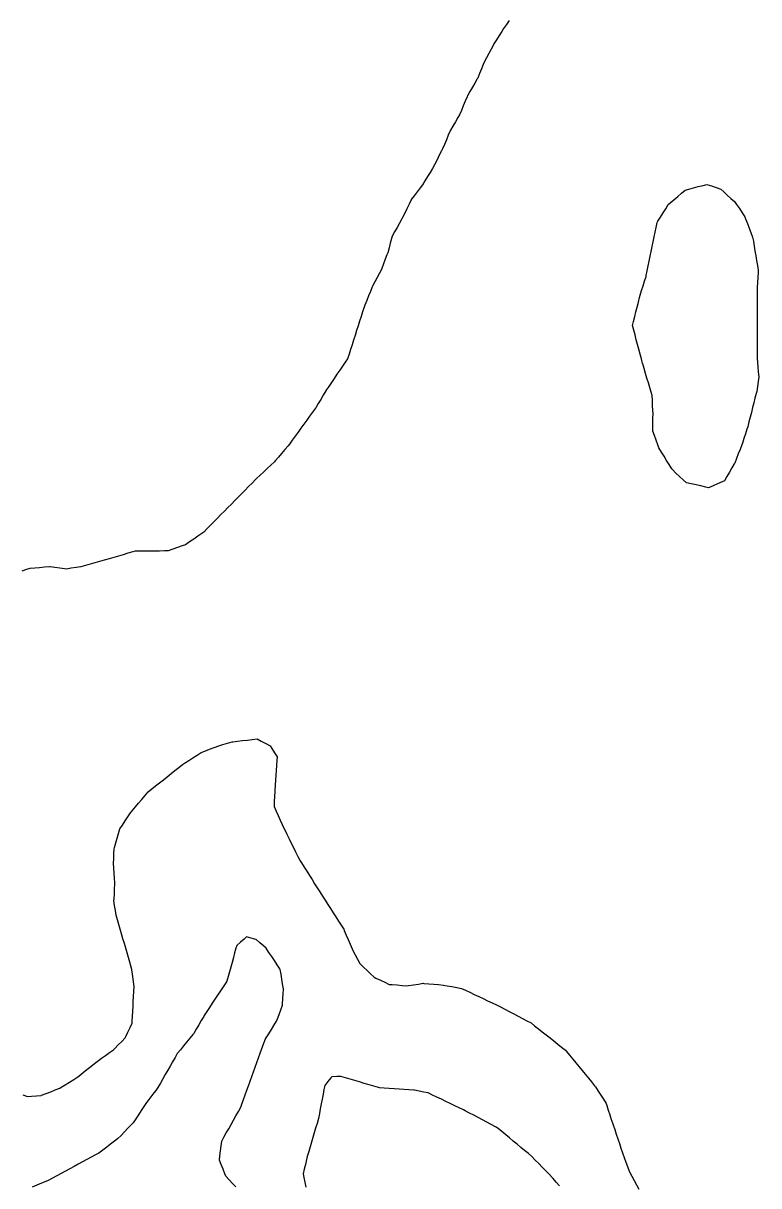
# Model space of a CAD drawing. Header units: millimetres. Extents: x 0 to 2762, y 6 to 2482.
# Drawn here: x 1011.3 to 1160.8, y 876.2 to 1112.4 of the extents above; entities that cross this region are included whole.
import ezdxf

# ---------------------------------------------------------------- set-up
doc = ezdxf.new("R2010")
doc.units = ezdxf.units.MM
for name, color, linetype in [('ALL_HOLES', 1, 'Continuous'), ('OUTLINE_ISLAND_01_HOLE_116', 1, 'Continuous'), ('OUTLINE_ISLAND_01_HOLE_45', 1, 'Continuous'), ('OUTLINE_ISLAND_01_HOLE_53', 1, 'Continuous')]:
    doc.layers.add(name, color=color, linetype=linetype)

msp = doc.modelspace()

# ---------------------------------------------------------------- linework, layer by layer
at = {"layer": 'ALL_HOLES'}
for points in [[(1110.1006, 1112.9966), (1109.521, 1112.1817), (1108.9414, 1111.3668), (1108.5775, 1110.7849), (1108.0474, 1109.937), (1107.5172, 1109.0891), (1106.987, 1108.2412), (1106.8804, 1108.0436), (1106.4054, 1107.1636), (1105.9304, 1106.2836), (1105.4554, 1105.4036), (1104.9805, 1104.5236), (1104.8064, 1104.0879), (1104.4354, 1103.1593), (1104.0644, 1102.2307), (1103.6934, 1101.302), (1103.6093, 1101.157), (1103.1078, 1100.2918), (1102.6064, 1099.4266), (1102.1049, 1098.5614), (1101.6034, 1097.6963), (1101.528, 1097.5139), (1101.1458, 1096.5898), (1100.7636, 1095.6658), (1100.3814, 1094.7417), (1099.9992, 1093.8176), (1099.6754, 1093.2788), (1099.1604, 1092.4216), (1098.6454, 1091.5644), (1098.1304, 1090.7072), (1098.0866, 1090.6029), (1097.6994, 1089.6809), (1097.3122, 1088.7589), (1096.925, 1087.8369), (1096.5378, 1086.9149), (1096.3271, 1086.5026), (1095.8721, 1085.6121), (1095.417, 1084.7217), (1094.962, 1083.8312), (1094.507, 1082.9407), (1094.01, 1082.1361), (1093.4846, 1081.2853), (1092.9591, 1080.4344), (1092.4336, 1079.5836), (1091.9864, 1078.9901), (1091.3847, 1078.1915), (1090.7829, 1077.3928), (1090.1811, 1076.5941), (1090.158, 1076.5466), (1089.7209, 1075.6472), (1089.2838, 1074.7477), (1088.8468, 1073.8483), (1088.4097, 1072.9489), (1088.2683, 1072.6955), (1087.7808, 1071.8224), (1087.2933, 1070.9493), (1086.8058, 1070.0762), (1086.3183, 1069.203), (1086.182, 1068.7023), (1085.9194, 1067.7374), (1085.6568, 1066.7724), (1085.3942, 1065.8075), (1085.2469, 1065.4055), (1084.903, 1064.4665), (1084.5591, 1063.5275), (1084.2152, 1062.5885), (1084.1759, 1062.5144), (1083.7067, 1061.6312), (1083.2376, 1060.7481), (1082.7685, 1059.865), (1082.2994, 1058.9818), (1082.2556, 1058.8745), (1081.8777, 1057.9487), (1081.4997, 1057.0229), (1081.1218, 1056.097), (1080.7439, 1055.1712), (1080.6023, 1054.7307), (1080.2962, 1053.7787), (1079.9901, 1052.8267), (1079.684, 1051.8747), (1079.3779, 1050.9227), (1079.0718, 1049.9707), (1078.7657, 1049.0187), (1078.4596, 1048.0667), (1078.1535, 1047.1147), (1077.8474, 1046.1627), (1077.5413, 1045.2107), (1077.2352, 1044.2587), (1076.7706, 1043.5775), (1076.2072, 1042.7513), (1075.6438, 1041.9251), (1075.0804, 1041.099), (1074.517, 1040.2728), (1073.9536, 1039.4466), (1073.3902, 1038.6204), (1072.8268, 1037.7942), (1072.7843, 1037.7223), (1072.2755, 1036.8614), (1071.7668, 1036.0005), (1071.258, 1035.1396), (1070.7493, 1034.2787), (1070.6867, 1034.1922), (1070.1004, 1033.3821), (1069.5142, 1032.572), (1068.928, 1031.7618), (1068.3417, 1030.9517), (1067.7555, 1030.1416), (1067.1692, 1029.3314), (1066.583, 1028.5213), (1065.9967, 1027.7112), (1065.4105, 1026.901), (1065.121, 1026.5573), (1064.4768, 1025.7924), (1063.8327, 1025.0275), (1063.1885, 1024.2626), (1062.5444, 1023.4977), (1062.359, 1023.3228), (1061.6316, 1022.6366), (1060.9042, 1021.9504), (1060.1768, 1021.2642), (1059.4494, 1020.578), (1058.722, 1019.8918), (1058.5225, 1019.6898), (1057.8198, 1018.9783), (1057.1171, 1018.2668), (1056.4144, 1017.5554), (1055.7117, 1016.8439), (1055.0089, 1016.1324), (1054.3062, 1015.421), (1053.6035, 1014.7095), (1052.9008, 1013.998), (1052.1981, 1013.2865), (1051.4954, 1012.5751), (1050.7927, 1011.8636), (1050.09, 1011.1521), (1049.3872, 1010.4406), (1048.6845, 1009.7292), (1047.9818, 1009.0177), (1047.5853, 1008.7406), (1046.7657, 1008.1677), (1045.9461, 1007.5949), (1045.1264, 1007.022), (1044.3068, 1006.4491), (1043.6115, 1006.2028), (1042.6689, 1005.8688), (1041.7263, 1005.5348), (1040.7837, 1005.2008), (1040.0165, 1005.1926), (1039.0166, 1005.1819), (1038.0166, 1005.1712), (1037.0167, 1005.1605), (1036.0167, 1005.1499), (1035.0168, 1005.1392), (1034.0169, 1005.1285), (1033.5434, 1004.992), (1032.5825, 1004.715), (1031.6216, 1004.438), (1030.6608, 1004.161), (1029.6999, 1003.884), (1028.739, 1003.6069), (1027.7782, 1003.3299), (1026.8173, 1003.0529), (1025.8564, 1002.7759), (1024.8955, 1002.4989), (1023.9347, 1002.2219), (1022.9738, 1001.9449), (1022.0316, 1001.8086), (1021.0419, 1001.6653), (1020.0522, 1001.5221), (1019.7141, 1001.5688), (1018.7236, 1001.7057), (1017.733, 1001.8426), (1016.7424, 1001.9795), (1016.6205, 1001.9688), (1015.6242, 1001.8819), (1014.628, 1001.7949), (1013.6318, 1001.708), (1012.6356, 1001.621), (1011.9617, 1001.4008), (1011.0112, 1001.0902)], [(1011.207, 894.6342), (1012.158, 894.3249), (1012.9584, 894.3842), (1013.9557, 894.458), (1014.953, 894.5318), (1015.025, 894.5601), (1015.9557, 894.9258), (1016.8864, 895.2916), (1017.8171, 895.6574), (1018.7479, 896.0231), (1019.0015, 896.1814), (1019.8499, 896.7107), (1020.6983, 897.2401), (1021.5467, 897.7694), (1022.3951, 898.2988), (1022.6856, 898.5316), (1023.4658, 899.157), (1024.2461, 899.7825), (1025.0264, 900.4079), (1025.8066, 901.0334), (1026.5869, 901.6588), (1027.1901, 902.0846), (1028.0071, 902.6613), (1028.8241, 903.238), (1029.6411, 903.8146), (1029.9066, 904.0818), (1030.6115, 904.7912), (1031.3164, 905.5005), (1032.0212, 906.2099), (1032.1571, 906.4975), (1032.5841, 907.4017), (1033.0112, 908.3059), (1033.4383, 909.2101), (1033.4609, 909.649), (1033.5124, 910.6477), (1033.564, 911.6463), (1033.6155, 912.645), (1033.667, 913.6437), (1033.7185, 914.6424), (1033.77, 915.641), (1033.8215, 916.6397), (1033.7582, 917.1674), (1033.6389, 918.1602), (1033.5197, 919.1531), (1033.4005, 920.146), (1033.2575, 920.6329), (1032.9758, 921.5925), (1032.6941, 922.552), (1032.4124, 923.5115), (1032.1308, 924.471), (1031.8491, 925.4305), (1031.5674, 926.39), (1031.2857, 927.3495), (1031.004, 928.309), (1030.7223, 929.2685), (1030.4406, 930.228), (1030.1589, 931.1875), (1030.0207, 932.1469), (1029.8781, 933.1367), (1029.7355, 934.1265), (1029.7578, 934.5016), (1029.8173, 935.4999), (1029.8767, 936.4981), (1029.9362, 937.4963), (1029.9212, 937.7191), (1029.854, 938.7169), (1029.7868, 939.7146), (1029.7196, 940.7124), (1029.6524, 941.7101), (1029.6932, 942.6201), (1029.7379, 943.6191), (1029.7827, 944.6181), (1029.8625, 944.8981), (1030.1366, 945.8598), (1030.4108, 946.8215), (1030.685, 947.7831), (1030.9591, 948.7448), (1031.4452, 949.4866), (1031.9933, 950.3231), (1032.5414, 951.1595), (1033.0894, 951.9959), (1033.439, 952.4071), (1034.0867, 953.1689), (1034.7344, 953.9308), (1035.3821, 954.6927), (1036.0298, 955.4546), (1036.6775, 956.2165), (1037.4312, 956.8169), (1038.2133, 957.44), (1038.9955, 958.0631), (1039.7776, 958.6862), (1040.5598, 959.3093), (1041.3419, 959.9324), (1042.124, 960.5555), (1042.9062, 961.1786), (1043.6883, 961.8017), (1044.0967, 962.062), (1044.94, 962.5994), (1045.7833, 963.1368), (1046.6266, 963.6742), (1047.4699, 964.2117), (1048.2364, 964.5117), (1049.1677, 964.8761), (1050.0989, 965.2405), (1051.0301, 965.605), (1051.8708, 965.848), (1052.8315, 966.1257), (1053.7922, 966.4034), (1053.874, 966.4129), (1054.8673, 966.5284), (1055.8606, 966.6439), (1056.8539, 966.7594), (1057.8472, 966.8749), (1058.8405, 966.9904), (1059.6981, 966.5426), (1060.5845, 966.0798), (1061.4709, 965.6169), (1061.8552, 965.0203), (1062.3967, 964.1796), (1062.9382, 963.3389), (1062.8838, 962.5883), (1062.8116, 961.5909), (1062.7394, 960.5935), (1062.6672, 959.5961), (1062.595, 958.5987), (1062.5228, 957.6013), (1062.4506, 956.6039), (1062.435, 956.3018), (1062.3834, 955.3032), (1062.3317, 954.3045), (1062.2801, 953.3058), (1062.31, 953.2382), (1062.7142, 952.3236), (1063.1185, 951.409), (1063.5227, 950.4943), (1063.927, 949.5797), (1064.0184, 949.3948), (1064.4617, 948.4985), (1064.9051, 947.6021), (1065.3484, 946.7058), (1065.7917, 945.8094), (1066.2351, 944.913), (1066.6784, 944.0167), (1067.1217, 943.1203), (1067.5651, 942.224), (1067.848, 941.7808), (1068.3862, 940.9379), (1068.9244, 940.0951), (1069.4625, 939.2523), (1070.0007, 938.4094), (1070.5389, 937.5666), (1071.077, 936.7238), (1071.6152, 935.8809), (1072.1534, 935.0381), (1072.6916, 934.1952), (1073.2297, 933.3524), (1073.7679, 932.5096), (1074.3061, 931.6667), (1074.8442, 930.8239), (1075.3824, 929.9811), (1075.9206, 929.1382), (1076.4587, 928.2954), (1076.5687, 928.0365), (1076.9597, 927.1161), (1077.3507, 926.1957), (1077.7417, 925.2753), (1078.1327, 924.355), (1078.3328, 923.9794), (1078.8032, 923.0969), (1079.2735, 922.2144), (1079.7439, 921.3319), (1079.7581, 921.3181), (1080.476, 920.6219), (1081.1938, 919.9257), (1081.9116, 919.2295), (1082.6295, 918.5333), (1082.9925, 918.3658), (1083.9005, 917.9469), (1084.8085, 917.528), (1085.7165, 917.1091), (1086.3101, 917.0617), (1087.307, 916.9822), (1088.3038, 916.9027), (1089.3006, 916.8232), (1089.6484, 916.8749), (1090.6375, 917.0219), (1091.6266, 917.1689), (1092.6158, 917.3159), (1092.7472, 917.3046), (1093.7435, 917.2192), (1094.7399, 917.1337), (1095.7362, 917.0482), (1096.7326, 916.9627), (1097.4504, 916.8313), (1098.4341, 916.6513), (1099.4177, 916.4712), (1100.4014, 916.2912), (1101.1886, 915.9204), (1102.0933, 915.4943), (1102.998, 915.0682), (1103.9027, 914.6421), (1104.8073, 914.216), (1105.712, 913.79), (1106.6167, 913.3639), (1107.5214, 912.9378), (1108.3463, 912.5061), (1109.2323, 912.0424), (1110.1183, 911.5787), (1111.0043, 911.115), (1111.8903, 910.6513), (1112.7763, 910.1877), (1113.6623, 909.724), (1114.5483, 909.2603), (1115.2524, 908.7025), (1116.0362, 908.0816), (1116.8201, 907.4606), (1117.6039, 906.8397), (1118.3878, 906.2187), (1119.1716, 905.5978), (1119.9555, 904.9768), (1120.7393, 904.3559), (1121.5232, 903.7349), (1121.748, 903.4606), (1122.3818, 902.6871), (1123.0157, 901.9136), (1123.6495, 901.1402), (1124.2833, 900.3667), (1124.9171, 899.5932), (1125.551, 898.8198), (1126.1848, 898.0463), (1126.8186, 897.2728), (1127.4525, 896.4993), (1127.6052, 896.263), (1128.148, 895.4232), (1128.6909, 894.5833), (1129.2337, 893.7435), (1129.7765, 892.9036), (1129.9078, 892.5051), (1130.2208, 891.5553), (1130.5337, 890.6055), (1130.8466, 889.6557), (1130.9075, 889.473), (1131.2234, 888.5243), (1131.5393, 887.5755), (1131.8552, 886.6267), (1132.1711, 885.6779), (1132.487, 884.7291), (1132.8029, 883.7803), (1133.1189, 882.8315), (1133.4348, 881.8827), (1133.772, 880.9959), (1134.1275, 880.0612), (1134.483, 879.1265), (1134.5411, 879.018), (1135.0131, 878.1364), (1135.4851, 877.2548), (1135.9571, 876.3732), (1136.4291, 875.4916)], [(1054.521, 875.9211), (1053.8413, 876.6545), (1053.1615, 877.388), (1052.4818, 878.1214), (1052.2913, 878.6031), (1051.9235, 879.5331), (1051.5558, 880.463), (1051.188, 881.3929), (1051.2906, 882.2737), (1051.4063, 883.267), (1051.522, 884.2603), (1051.6377, 885.2536), (1052.0759, 886.0297), (1052.5675, 886.9005), (1053.0592, 887.7713), (1053.5508, 888.6421), (1054.0424, 889.5129), (1054.534, 890.3837), (1055.0257, 891.2545), (1055.5173, 892.1253), (1055.7436, 892.7516), (1056.0834, 893.6921), (1056.4233, 894.6326), (1056.7631, 895.5731), (1057.1029, 896.5136), (1057.4428, 897.4541), (1057.7826, 898.3946), (1058.1224, 899.3351), (1058.4622, 900.2755), (1058.8021, 901.216), (1059.1419, 902.1565), (1059.4817, 903.097), (1059.8216, 904.0375), (1060.1614, 904.978), (1060.5012, 905.9185), (1060.6884, 906.2195), (1061.2165, 907.0687), (1061.7445, 907.9179), (1062.2726, 908.7671), (1062.8006, 909.6163), (1062.9672, 910.0727), (1063.3102, 911.012), (1063.6532, 911.9514), (1063.9961, 912.8907), (1064.012, 913.1562), (1064.0716, 914.1545), (1064.1312, 915.1527), (1064.1908, 916.1509), (1064.1841, 916.1919), (1064.0238, 917.179), (1063.8635, 918.1661), (1063.7032, 919.1531), (1063.5429, 920.1402), (1063.4556, 920.2724), (1062.9043, 921.1068), (1062.3531, 921.9411), (1061.8018, 922.7754), (1061.2505, 923.6098), (1060.6993, 924.4441), (1060.1398, 924.919), (1059.3774, 925.5662), (1058.615, 926.2133), (1058.5992, 926.2177), (1057.6366, 926.4886), (1056.6739, 926.7595), (1056.1772, 926.3144), (1055.4325, 925.6471), (1054.6877, 924.9797), (1054.5452, 924.4691), (1054.2763, 923.506), (1054.0074, 922.5428), (1053.7386, 921.5796), (1053.4697, 920.6164), (1053.2008, 919.6533), (1052.9319, 918.6901), (1052.663, 917.7269), (1052.4669, 917.4286), (1051.9177, 916.5929), (1051.3684, 915.7573), (1050.8192, 914.9216), (1050.2699, 914.086), (1049.7206, 913.2503), (1049.1714, 912.4147), (1048.6221, 911.579), (1048.0728, 910.7434), (1047.985, 910.5934), (1047.4798, 909.7305), (1046.9745, 908.8675), (1046.4693, 908.0045), (1045.964, 907.1415), (1045.783, 906.9198), (1045.1504, 906.1453), (1044.5178, 905.3708), (1043.8853, 904.5963), (1043.2527, 903.8218), (1042.6201, 903.0473), (1042.1544, 902.2347), (1041.6572, 901.3671), (1041.1599, 900.4995), (1040.6627, 899.6319), (1040.1654, 898.7643), (1039.6682, 897.8967), (1039.1709, 897.0291), (1038.6737, 896.1615), (1038.224, 895.5627), (1037.6236, 894.7631), (1037.0231, 893.9634), (1036.4226, 893.1638), (1036.3865, 893.1096), (1035.8309, 892.2782), (1035.2753, 891.4467), (1034.7197, 890.6152), (1034.1642, 889.7838), (1033.6086, 888.9523), (1033.2485, 888.5777), (1032.5554, 887.8567), (1031.8624, 887.1358), (1031.1694, 886.4149), (1030.4764, 885.694), (1029.8591, 885.2305), (1029.0595, 884.6299), (1028.2599, 884.0294), (1027.4603, 883.4289), (1026.6606, 882.8284), (1026.008, 882.4736), (1025.1295, 881.9959), (1024.2509, 881.5183), (1023.3724, 881.0406), (1022.4939, 880.5629), (1021.6153, 880.0853), (1020.7368, 879.6076), (1019.8582, 879.1299), (1018.9797, 878.6522), (1018.1012, 878.1746), (1017.2226, 877.6969), (1016.3441, 877.2192), (1015.9146, 877.0441), (1014.9887, 876.6664), (1014.0627, 876.2888), (1013.1368, 875.9111)], [(1120.2858, 876.132), (1119.6516, 876.9052), (1119.0174, 877.6783), (1118.8869, 877.8122), (1118.1888, 878.5282), (1117.4908, 879.2443), (1116.7927, 879.9604), (1116.0947, 880.6764), (1115.3966, 881.3925), (1114.6986, 882.1085), (1113.9971, 882.6942), (1113.2295, 883.3351), (1112.4619, 883.9761), (1111.6942, 884.617), (1110.9266, 885.2579), (1110.159, 885.8988), (1109.3914, 886.5397), (1108.6238, 887.1806), (1107.8562, 887.8216), (1107.2875, 888.126), (1106.4059, 888.598), (1105.5243, 889.07), (1104.6427, 889.542), (1103.7611, 890.014), (1102.8795, 890.486), (1101.9979, 890.958), (1101.1163, 891.43), (1100.8153, 891.5747), (1099.914, 892.008), (1099.0127, 892.4413), (1098.1115, 892.8745), (1097.2102, 893.3078), (1096.3089, 893.7411), (1095.4077, 894.1743), (1094.5064, 894.6076), (1093.6051, 895.0408), (1092.7669, 895.2092), (1091.7865, 895.4061), (1090.8061, 895.6031), (1090.6825, 895.611), (1089.6845, 895.6751), (1088.6866, 895.7392), (1087.6887, 895.8034), (1086.6907, 895.8675), (1085.6928, 895.9316), (1084.6948, 895.9957), (1083.6969, 896.0598), (1083.5112, 896.1154), (1082.5532, 896.4022), (1081.5952, 896.6891), (1080.6372, 896.9759), (1079.6792, 897.2627), (1078.7213, 897.5495), (1077.7633, 897.8363), (1076.8053, 898.1231), (1075.8473, 898.4099), (1075.0334, 898.373), (1074.0344, 898.3276), (1073.854, 898.1096), (1073.2164, 897.3392), (1072.5788, 896.5688), (1072.4231, 895.7408), (1072.2383, 894.758), (1072.0535, 893.7752), (1071.8687, 892.7925), (1071.6839, 891.8097), (1071.4991, 890.8269), (1071.3143, 889.8441), (1071.3064, 889.8173), (1071.0234, 888.8582), (1070.7404, 887.8991), (1070.4574, 886.9399), (1070.1744, 885.9808), (1069.8915, 885.0217), (1069.6085, 884.0626), (1069.3255, 883.1034), (1069.0425, 882.1443), (1068.8829, 881.4867), (1068.6471, 880.5149), (1068.4112, 879.5431), (1068.1754, 878.5714), (1068.3212, 877.8583), (1068.5217, 876.8786), (1068.7221, 875.8989)]]:
    msp.add_lwpolyline(points, dxfattribs=at)
msp.add_lwpolyline([(1150.2477, 1079.701), (1151.1964, 1079.3848), (1152.1451, 1079.0686), (1153.0938, 1078.7524), (1153.6964, 1078.2066), (1154.4376, 1077.5353), (1155.1788, 1076.8641), (1155.92, 1076.1928), (1156.3232, 1075.5947), (1156.882, 1074.7654), (1157.4409, 1073.9362), (1157.9998, 1073.1069), (1158.1587, 1072.6917), (1158.516, 1071.7577), (1158.8733, 1070.8238), (1159.2306, 1069.8898), (1159.5879, 1068.9558), (1159.7259, 1068.1525), (1159.8953, 1067.167), (1160.0646, 1066.1814), (1160.234, 1065.1959), (1160.4033, 1064.2103), (1160.5727, 1063.2247), (1160.742, 1062.2392), (1160.7125, 1061.7584), (1160.6511, 1060.7603), (1160.5898, 1059.7622), (1160.5284, 1058.7641), (1160.5274, 1058.3281), (1160.5251, 1057.3281), (1160.5227, 1056.3281), (1160.5203, 1055.3281), (1160.518, 1054.3281), (1160.5156, 1053.3281), (1160.5133, 1052.3281), (1160.5109, 1051.3281), (1160.5086, 1050.3281), (1160.5062, 1049.3281), (1160.5038, 1048.3281), (1160.5015, 1047.3282), (1160.4991, 1046.3282), (1160.4968, 1045.3282), (1160.4944, 1044.3282), (1160.5622, 1043.5676), (1160.6509, 1042.5716), (1160.7397, 1041.5755), (1160.8284, 1040.5795), (1160.6901, 1039.6044), (1160.5496, 1038.6143), (1160.4092, 1037.6242), (1160.3095, 1037.2297), (1160.0645, 1036.2601), (1159.8195, 1035.2906), (1159.5745, 1034.3211), (1159.3296, 1033.3515), (1159.0846, 1032.382), (1158.8396, 1031.4125), (1158.5946, 1030.443), (1158.4328, 1029.9436), (1158.1246, 1028.9923), (1157.8163, 1028.041), (1157.508, 1027.0897), (1157.3871, 1026.7796), (1157.0237, 1025.8479), (1156.6604, 1024.9163), (1156.297, 1023.9846), (1155.9336, 1023.053), (1155.8609, 1022.9283), (1155.3571, 1022.0645), (1154.8532, 1021.2007), (1154.3494, 1020.3369), (1153.8455, 1019.4731), (1153.3634, 1019.2608), (1152.4482, 1018.8578), (1151.533, 1018.4547), (1150.6179, 1018.0517), (1150.0364, 1018.1805), (1149.0601, 1018.3969), (1148.0838, 1018.6133), (1147.1075, 1018.8297), (1146.1312, 1019.0461), (1145.4618, 1019.6703), (1144.7304, 1020.3523), (1143.9991, 1021.0343), (1143.2677, 1021.7163), (1143.1578, 1021.8941), (1142.6319, 1022.7446), (1142.1059, 1023.5952), (1141.58, 1024.4457), (1141.0541, 1025.2962), (1140.5282, 1026.1468), (1140.3142, 1026.7474), (1139.9786, 1027.6894), (1139.6431, 1028.6315), (1139.3075, 1029.5735), (1139.3107, 1030.1394), (1139.3164, 1031.1394), (1139.3221, 1032.1393), (1139.3277, 1033.1393), (1139.301, 1033.7684), (1139.2584, 1034.7675), (1139.2159, 1035.7666), (1139.1734, 1036.7657), (1138.9643, 1037.4634), (1138.6773, 1038.4214), (1138.3903, 1039.3793), (1138.1032, 1040.3372), (1137.8162, 1041.2951), (1137.5292, 1042.2531), (1137.2421, 1043.211), (1137.2214, 1043.2888), (1136.9643, 1044.2552), (1136.7071, 1045.2216), (1136.45, 1046.1879), (1136.1929, 1047.1543), (1135.9357, 1048.1207), (1135.6786, 1049.0871), (1135.4214, 1050.0534), (1135.1643, 1051.0198), (1135.3771, 1051.8624), (1135.622, 1052.8319), (1135.8669, 1053.8015), (1136.1118, 1054.771), (1136.3567, 1055.7406), (1136.6016, 1056.7101), (1136.8465, 1057.6797), (1136.9886, 1058.1195), (1137.2959, 1059.0711), (1137.6032, 1060.0227), (1137.9105, 1060.9744), (1137.9528, 1061.1777), (1138.1564, 1062.1567), (1138.3599, 1063.1358), (1138.5635, 1064.1148), (1138.7671, 1065.0939), (1138.9707, 1066.0729), (1139.1743, 1067.052), (1139.3779, 1068.031), (1139.5815, 1069.0101), (1139.7851, 1069.9892), (1139.9886, 1070.9682), (1140.1922, 1071.9473), (1140.3421, 1072.1909), (1140.8661, 1073.0426), (1141.3901, 1073.8943), (1141.9142, 1074.746), (1142.4382, 1075.5977), (1142.8336, 1075.9368), (1143.5928, 1076.5877), (1144.352, 1077.2386), (1145.1111, 1077.8895), (1145.8703, 1078.5404), (1146.6099, 1078.7365), (1147.5765, 1078.9928), (1148.5431, 1079.2491), (1149.5097, 1079.5053)], close=True, dxfattribs=at)
at = {"layer": 'OUTLINE_ISLAND_01_HOLE_116'}
msp.add_lwpolyline([(1110.1006, 1112.9966), (1109.521, 1112.1817), (1108.9414, 1111.3668), (1108.5775, 1110.7849), (1108.0474, 1109.937), (1107.5172, 1109.0891), (1106.987, 1108.2412), (1106.8804, 1108.0436), (1106.4054, 1107.1636), (1105.9304, 1106.2836), (1105.4554, 1105.4036), (1104.9805, 1104.5236), (1104.8064, 1104.0879), (1104.4354, 1103.1593), (1104.0644, 1102.2307), (1103.6934, 1101.302), (1103.6093, 1101.157), (1103.1078, 1100.2918), (1102.6064, 1099.4266), (1102.1049, 1098.5614), (1101.6034, 1097.6963), (1101.528, 1097.5139), (1101.1458, 1096.5898), (1100.7636, 1095.6658), (1100.3814, 1094.7417), (1099.9992, 1093.8176), (1099.6754, 1093.2788), (1099.1604, 1092.4216), (1098.6454, 1091.5644), (1098.1304, 1090.7072), (1098.0866, 1090.6029), (1097.6994, 1089.6809), (1097.3122, 1088.7589), (1096.925, 1087.8369), (1096.5378, 1086.9149), (1096.3271, 1086.5026), (1095.8721, 1085.6121), (1095.417, 1084.7217), (1094.962, 1083.8312), (1094.507, 1082.9407), (1094.01, 1082.1361), (1093.4846, 1081.2853), (1092.9591, 1080.4344), (1092.4336, 1079.5836), (1091.9864, 1078.9901), (1091.3847, 1078.1915), (1090.7829, 1077.3928), (1090.1811, 1076.5941), (1090.158, 1076.5466), (1089.7209, 1075.6472), (1089.2838, 1074.7477), (1088.8468, 1073.8483), (1088.4097, 1072.9489), (1088.2683, 1072.6955), (1087.7808, 1071.8224), (1087.2933, 1070.9493), (1086.8058, 1070.0762), (1086.3183, 1069.203), (1086.182, 1068.7023), (1085.9194, 1067.7374), (1085.6568, 1066.7724), (1085.3942, 1065.8075), (1085.2469, 1065.4055), (1084.903, 1064.4665), (1084.5591, 1063.5275), (1084.2152, 1062.5885), (1084.1759, 1062.5144), (1083.7067, 1061.6312), (1083.2376, 1060.7481), (1082.7685, 1059.865), (1082.2994, 1058.9818), (1082.2556, 1058.8745), (1081.8777, 1057.9487), (1081.4997, 1057.0229), (1081.1218, 1056.097), (1080.7439, 1055.1712), (1080.6023, 1054.7307), (1080.2962, 1053.7787), (1079.9901, 1052.8267), (1079.684, 1051.8747), (1079.3779, 1050.9227), (1079.0718, 1049.9707), (1078.7657, 1049.0187), (1078.4596, 1048.0667), (1078.1535, 1047.1147), (1077.8474, 1046.1627), (1077.5413, 1045.2107), (1077.2352, 1044.2587), (1076.7706, 1043.5775), (1076.2072, 1042.7513), (1075.6438, 1041.9251), (1075.0804, 1041.099), (1074.517, 1040.2728), (1073.9536, 1039.4466), (1073.3902, 1038.6204), (1072.8268, 1037.7942), (1072.7843, 1037.7223), (1072.2755, 1036.8614), (1071.7668, 1036.0005), (1071.258, 1035.1396), (1070.7493, 1034.2787), (1070.6867, 1034.1922), (1070.1004, 1033.3821), (1069.5142, 1032.572), (1068.928, 1031.7618), (1068.3417, 1030.9517), (1067.7555, 1030.1416), (1067.1692, 1029.3314), (1066.583, 1028.5213), (1065.9967, 1027.7112), (1065.4105, 1026.901), (1065.121, 1026.5573), (1064.4768, 1025.7924), (1063.8327, 1025.0275), (1063.1885, 1024.2626), (1062.5444, 1023.4977), (1062.359, 1023.3228), (1061.6316, 1022.6366), (1060.9042, 1021.9504), (1060.1768, 1021.2642), (1059.4494, 1020.578), (1058.722, 1019.8918), (1058.5225, 1019.6898), (1057.8198, 1018.9783), (1057.1171, 1018.2668), (1056.4144, 1017.5554), (1055.7117, 1016.8439), (1055.0089, 1016.1324), (1054.3062, 1015.421), (1053.6035, 1014.7095), (1052.9008, 1013.998), (1052.1981, 1013.2865), (1051.4954, 1012.5751), (1050.7927, 1011.8636), (1050.09, 1011.1521), (1049.3872, 1010.4406), (1048.6845, 1009.7292), (1047.9818, 1009.0177), (1047.5853, 1008.7406), (1046.7657, 1008.1677), (1045.9461, 1007.5949), (1045.1264, 1007.022), (1044.3068, 1006.4491), (1043.6115, 1006.2028), (1042.6689, 1005.8688), (1041.7263, 1005.5348), (1040.7837, 1005.2008), (1040.0165, 1005.1926), (1039.0166, 1005.1819), (1038.0166, 1005.1712), (1037.0167, 1005.1605), (1036.0167, 1005.1499), (1035.0168, 1005.1392), (1034.0169, 1005.1285), (1033.5434, 1004.992), (1032.5825, 1004.715), (1031.6216, 1004.438), (1030.6608, 1004.161), (1029.6999, 1003.884), (1028.739, 1003.6069), (1027.7782, 1003.3299), (1026.8173, 1003.0529), (1025.8564, 1002.7759), (1024.8955, 1002.4989), (1023.9347, 1002.2219), (1022.9738, 1001.9449), (1022.0316, 1001.8086), (1021.0419, 1001.6653), (1020.0522, 1001.5221), (1019.7141, 1001.5688), (1018.7236, 1001.7057), (1017.733, 1001.8426), (1016.7424, 1001.9795), (1016.6205, 1001.9688), (1015.6242, 1001.8819), (1014.628, 1001.7949), (1013.6318, 1001.708), (1012.6356, 1001.621), (1011.9617, 1001.4008), (1011.0112, 1001.0902)], dxfattribs=at)
at = {"layer": 'OUTLINE_ISLAND_01_HOLE_45'}
for points in [[(1011.207, 894.6342), (1012.158, 894.3249), (1012.9584, 894.3842), (1013.9557, 894.458), (1014.953, 894.5318), (1015.025, 894.5601), (1015.9557, 894.9258), (1016.8864, 895.2916), (1017.8171, 895.6574), (1018.7479, 896.0231), (1019.0015, 896.1814), (1019.8499, 896.7107), (1020.6983, 897.2401), (1021.5467, 897.7694), (1022.3951, 898.2988), (1022.6856, 898.5316), (1023.4658, 899.157), (1024.2461, 899.7825), (1025.0264, 900.4079), (1025.8066, 901.0334), (1026.5869, 901.6588), (1027.1901, 902.0846), (1028.0071, 902.6613), (1028.8241, 903.238), (1029.6411, 903.8146), (1029.9066, 904.0818), (1030.6115, 904.7912), (1031.3164, 905.5005), (1032.0212, 906.2099), (1032.1571, 906.4975), (1032.5841, 907.4017), (1033.0112, 908.3059), (1033.4383, 909.2101), (1033.4609, 909.649), (1033.5124, 910.6477), (1033.564, 911.6463), (1033.6155, 912.645), (1033.667, 913.6437), (1033.7185, 914.6424), (1033.77, 915.641), (1033.8215, 916.6397), (1033.7582, 917.1674), (1033.6389, 918.1602), (1033.5197, 919.1531), (1033.4005, 920.146), (1033.2575, 920.6329), (1032.9758, 921.5925), (1032.6941, 922.552), (1032.4124, 923.5115), (1032.1308, 924.471), (1031.8491, 925.4305), (1031.5674, 926.39), (1031.2857, 927.3495), (1031.004, 928.309), (1030.7223, 929.2685), (1030.4406, 930.228), (1030.1589, 931.1875), (1030.0207, 932.1469), (1029.8781, 933.1367), (1029.7355, 934.1265), (1029.7578, 934.5016), (1029.8173, 935.4999), (1029.8767, 936.4981), (1029.9362, 937.4963), (1029.9212, 937.7191), (1029.854, 938.7169), (1029.7868, 939.7146), (1029.7196, 940.7124), (1029.6524, 941.7101), (1029.6932, 942.6201), (1029.7379, 943.6191), (1029.7827, 944.6181), (1029.8625, 944.8981), (1030.1366, 945.8598), (1030.4108, 946.8215), (1030.685, 947.7831), (1030.9591, 948.7448), (1031.4452, 949.4866), (1031.9933, 950.3231), (1032.5414, 951.1595), (1033.0894, 951.9959), (1033.439, 952.4071), (1034.0867, 953.1689), (1034.7344, 953.9308), (1035.3821, 954.6927), (1036.0298, 955.4546), (1036.6775, 956.2165), (1037.4312, 956.8169), (1038.2133, 957.44), (1038.9955, 958.0631), (1039.7776, 958.6862), (1040.5598, 959.3093), (1041.3419, 959.9324), (1042.124, 960.5555), (1042.9062, 961.1786), (1043.6883, 961.8017), (1044.0967, 962.062), (1044.94, 962.5994), (1045.7833, 963.1368), (1046.6266, 963.6742), (1047.4699, 964.2117), (1048.2364, 964.5117), (1049.1677, 964.8761), (1050.0989, 965.2405), (1051.0301, 965.605), (1051.8708, 965.848), (1052.8315, 966.1257), (1053.7922, 966.4034), (1053.874, 966.4129), (1054.8673, 966.5284), (1055.8606, 966.6439), (1056.8539, 966.7594), (1057.8472, 966.8749), (1058.8405, 966.9904), (1059.6981, 966.5426), (1060.5845, 966.0798), (1061.4709, 965.6169), (1061.8552, 965.0203), (1062.3967, 964.1796), (1062.9382, 963.3389), (1062.8838, 962.5883), (1062.8116, 961.5909), (1062.7394, 960.5935), (1062.6672, 959.5961), (1062.595, 958.5987), (1062.5228, 957.6013), (1062.4506, 956.6039), (1062.435, 956.3018), (1062.3834, 955.3032), (1062.3317, 954.3045), (1062.2801, 953.3058), (1062.31, 953.2382), (1062.7142, 952.3236), (1063.1185, 951.409), (1063.5227, 950.4943), (1063.927, 949.5797), (1064.0184, 949.3948), (1064.4617, 948.4985), (1064.9051, 947.6021), (1065.3484, 946.7058), (1065.7917, 945.8094), (1066.2351, 944.913), (1066.6784, 944.0167), (1067.1217, 943.1203), (1067.5651, 942.224), (1067.848, 941.7808), (1068.3862, 940.9379), (1068.9244, 940.0951), (1069.4625, 939.2523), (1070.0007, 938.4094), (1070.5389, 937.5666), (1071.077, 936.7238), (1071.6152, 935.8809), (1072.1534, 935.0381), (1072.6916, 934.1952), (1073.2297, 933.3524), (1073.7679, 932.5096), (1074.3061, 931.6667), (1074.8442, 930.8239), (1075.3824, 929.9811), (1075.9206, 929.1382), (1076.4587, 928.2954), (1076.5687, 928.0365), (1076.9597, 927.1161), (1077.3507, 926.1957), (1077.7417, 925.2753), (1078.1327, 924.355), (1078.3328, 923.9794), (1078.8032, 923.0969), (1079.2735, 922.2144), (1079.7439, 921.3319), (1079.7581, 921.3181), (1080.476, 920.6219), (1081.1938, 919.9257), (1081.9116, 919.2295), (1082.6295, 918.5333), (1082.9925, 918.3658), (1083.9005, 917.9469), (1084.8085, 917.528), (1085.7165, 917.1091), (1086.3101, 917.0617), (1087.307, 916.9822), (1088.3038, 916.9027), (1089.3006, 916.8232), (1089.6484, 916.8749), (1090.6375, 917.0219), (1091.6266, 917.1689), (1092.6158, 917.3159), (1092.7472, 917.3046), (1093.7435, 917.2192), (1094.7399, 917.1337), (1095.7362, 917.0482), (1096.7326, 916.9627), (1097.4504, 916.8313), (1098.4341, 916.6513), (1099.4177, 916.4712), (1100.4014, 916.2912), (1101.1886, 915.9204), (1102.0933, 915.4943), (1102.998, 915.0682), (1103.9027, 914.6421), (1104.8073, 914.216), (1105.712, 913.79), (1106.6167, 913.3639), (1107.5214, 912.9378), (1108.3463, 912.5061), (1109.2323, 912.0424), (1110.1183, 911.5787), (1111.0043, 911.115), (1111.8903, 910.6513), (1112.7763, 910.1877), (1113.6623, 909.724), (1114.5483, 909.2603), (1115.2524, 908.7025), (1116.0362, 908.0816), (1116.8201, 907.4606), (1117.6039, 906.8397), (1118.3878, 906.2187), (1119.1716, 905.5978), (1119.9555, 904.9768), (1120.7393, 904.3559), (1121.5232, 903.7349), (1121.748, 903.4606), (1122.3818, 902.6871), (1123.0157, 901.9136), (1123.6495, 901.1402), (1124.2833, 900.3667), (1124.9171, 899.5932), (1125.551, 898.8198), (1126.1848, 898.0463), (1126.8186, 897.2728), (1127.4525, 896.4993), (1127.6052, 896.263), (1128.148, 895.4232), (1128.6909, 894.5833), (1129.2337, 893.7435), (1129.7765, 892.9036), (1129.9078, 892.5051), (1130.2208, 891.5553), (1130.5337, 890.6055), (1130.8466, 889.6557), (1130.9075, 889.473), (1131.2234, 888.5243), (1131.5393, 887.5755), (1131.8552, 886.6267), (1132.1711, 885.6779), (1132.487, 884.7291), (1132.8029, 883.7803), (1133.1189, 882.8315), (1133.4348, 881.8827), (1133.772, 880.9959), (1134.1275, 880.0612), (1134.483, 879.1265), (1134.5411, 879.018), (1135.0131, 878.1364), (1135.4851, 877.2548), (1135.9571, 876.3732), (1136.4291, 875.4916)], [(1054.521, 875.9211), (1053.8413, 876.6545), (1053.1615, 877.388), (1052.4818, 878.1214), (1052.2913, 878.6031), (1051.9235, 879.5331), (1051.5558, 880.463), (1051.188, 881.3929), (1051.2906, 882.2737), (1051.4063, 883.267), (1051.522, 884.2603), (1051.6377, 885.2536), (1052.0759, 886.0297), (1052.5675, 886.9005), (1053.0592, 887.7713), (1053.5508, 888.6421), (1054.0424, 889.5129), (1054.534, 890.3837), (1055.0257, 891.2545), (1055.5173, 892.1253), (1055.7436, 892.7516), (1056.0834, 893.6921), (1056.4233, 894.6326), (1056.7631, 895.5731), (1057.1029, 896.5136), (1057.4428, 897.4541), (1057.7826, 898.3946), (1058.1224, 899.3351), (1058.4622, 900.2755), (1058.8021, 901.216), (1059.1419, 902.1565), (1059.4817, 903.097), (1059.8216, 904.0375), (1060.1614, 904.978), (1060.5012, 905.9185), (1060.6884, 906.2195), (1061.2165, 907.0687), (1061.7445, 907.9179), (1062.2726, 908.7671), (1062.8006, 909.6163), (1062.9672, 910.0727), (1063.3102, 911.012), (1063.6532, 911.9514), (1063.9961, 912.8907), (1064.012, 913.1562), (1064.0716, 914.1545), (1064.1312, 915.1527), (1064.1908, 916.1509), (1064.1841, 916.1919), (1064.0238, 917.179), (1063.8635, 918.1661), (1063.7032, 919.1531), (1063.5429, 920.1402), (1063.4556, 920.2724), (1062.9043, 921.1068), (1062.3531, 921.9411), (1061.8018, 922.7754), (1061.2505, 923.6098), (1060.6993, 924.4441), (1060.1398, 924.919), (1059.3774, 925.5662), (1058.615, 926.2133), (1058.5992, 926.2177), (1057.6366, 926.4886), (1056.6739, 926.7595), (1056.1772, 926.3144), (1055.4325, 925.6471), (1054.6877, 924.9797), (1054.5452, 924.4691), (1054.2763, 923.506), (1054.0074, 922.5428), (1053.7386, 921.5796), (1053.4697, 920.6164), (1053.2008, 919.6533), (1052.9319, 918.6901), (1052.663, 917.7269), (1052.4669, 917.4286), (1051.9177, 916.5929), (1051.3684, 915.7573), (1050.8192, 914.9216), (1050.2699, 914.086), (1049.7206, 913.2503), (1049.1714, 912.4147), (1048.6221, 911.579), (1048.0728, 910.7434), (1047.985, 910.5934), (1047.4798, 909.7305), (1046.9745, 908.8675), (1046.4693, 908.0045), (1045.964, 907.1415), (1045.783, 906.9198), (1045.1504, 906.1453), (1044.5178, 905.3708), (1043.8853, 904.5963), (1043.2527, 903.8218), (1042.6201, 903.0473), (1042.1544, 902.2347), (1041.6572, 901.3671), (1041.1599, 900.4995), (1040.6627, 899.6319), (1040.1654, 898.7643), (1039.6682, 897.8967), (1039.1709, 897.0291), (1038.6737, 896.1615), (1038.224, 895.5627), (1037.6236, 894.7631), (1037.0231, 893.9634), (1036.4226, 893.1638), (1036.3865, 893.1096), (1035.8309, 892.2782), (1035.2753, 891.4467), (1034.7197, 890.6152), (1034.1642, 889.7838), (1033.6086, 888.9523), (1033.2485, 888.5777), (1032.5554, 887.8567), (1031.8624, 887.1358), (1031.1694, 886.4149), (1030.4764, 885.694), (1029.8591, 885.2305), (1029.0595, 884.6299), (1028.2599, 884.0294), (1027.4603, 883.4289), (1026.6606, 882.8284), (1026.008, 882.4736), (1025.1295, 881.9959), (1024.2509, 881.5183), (1023.3724, 881.0406), (1022.4939, 880.5629), (1021.6153, 880.0853), (1020.7368, 879.6076), (1019.8582, 879.1299), (1018.9797, 878.6522), (1018.1012, 878.1746), (1017.2226, 877.6969), (1016.3441, 877.2192), (1015.9146, 877.0441), (1014.9887, 876.6664), (1014.0627, 876.2888), (1013.1368, 875.9111)], [(1120.2858, 876.132), (1119.6516, 876.9052), (1119.0174, 877.6783), (1118.8869, 877.8122), (1118.1888, 878.5282), (1117.4908, 879.2443), (1116.7927, 879.9604), (1116.0947, 880.6764), (1115.3966, 881.3925), (1114.6986, 882.1085), (1113.9971, 882.6942), (1113.2295, 883.3351), (1112.4619, 883.9761), (1111.6942, 884.617), (1110.9266, 885.2579), (1110.159, 885.8988), (1109.3914, 886.5397), (1108.6238, 887.1806), (1107.8562, 887.8216), (1107.2875, 888.126), (1106.4059, 888.598), (1105.5243, 889.07), (1104.6427, 889.542), (1103.7611, 890.014), (1102.8795, 890.486), (1101.9979, 890.958), (1101.1163, 891.43), (1100.8153, 891.5747), (1099.914, 892.008), (1099.0127, 892.4413), (1098.1115, 892.8745), (1097.2102, 893.3078), (1096.3089, 893.7411), (1095.4077, 894.1743), (1094.5064, 894.6076), (1093.6051, 895.0408), (1092.7669, 895.2092), (1091.7865, 895.4061), (1090.8061, 895.6031), (1090.6825, 895.611), (1089.6845, 895.6751), (1088.6866, 895.7392), (1087.6887, 895.8034), (1086.6907, 895.8675), (1085.6928, 895.9316), (1084.6948, 895.9957), (1083.6969, 896.0598), (1083.5112, 896.1154), (1082.5532, 896.4022), (1081.5952, 896.6891), (1080.6372, 896.9759), (1079.6792, 897.2627), (1078.7213, 897.5495), (1077.7633, 897.8363), (1076.8053, 898.1231), (1075.8473, 898.4099), (1075.0334, 898.373), (1074.0344, 898.3276), (1073.854, 898.1096), (1073.2164, 897.3392), (1072.5788, 896.5688), (1072.4231, 895.7408), (1072.2383, 894.758), (1072.0535, 893.7752), (1071.8687, 892.7925), (1071.6839, 891.8097), (1071.4991, 890.8269), (1071.3143, 889.8441), (1071.3064, 889.8173), (1071.0234, 888.8582), (1070.7404, 887.8991), (1070.4574, 886.9399), (1070.1744, 885.9808), (1069.8915, 885.0217), (1069.6085, 884.0626), (1069.3255, 883.1034), (1069.0425, 882.1443), (1068.8829, 881.4867), (1068.6471, 880.5149), (1068.4112, 879.5431), (1068.1754, 878.5714), (1068.3212, 877.8583), (1068.5217, 876.8786), (1068.7221, 875.8989)]]:
    msp.add_lwpolyline(points, dxfattribs=at)
at = {"layer": 'OUTLINE_ISLAND_01_HOLE_53'}
msp.add_lwpolyline([(1150.2477, 1079.701), (1151.1964, 1079.3848), (1152.1451, 1079.0686), (1153.0938, 1078.7524), (1153.6964, 1078.2066), (1154.4376, 1077.5353), (1155.1788, 1076.8641), (1155.92, 1076.1928), (1156.3232, 1075.5947), (1156.882, 1074.7654), (1157.4409, 1073.9362), (1157.9998, 1073.1069), (1158.1587, 1072.6917), (1158.516, 1071.7577), (1158.8733, 1070.8238), (1159.2306, 1069.8898), (1159.5879, 1068.9558), (1159.7259, 1068.1525), (1159.8953, 1067.167), (1160.0646, 1066.1814), (1160.234, 1065.1959), (1160.4033, 1064.2103), (1160.5727, 1063.2247), (1160.742, 1062.2392), (1160.7125, 1061.7584), (1160.6511, 1060.7603), (1160.5898, 1059.7622), (1160.5284, 1058.7641), (1160.5274, 1058.3281), (1160.5251, 1057.3281), (1160.5227, 1056.3281), (1160.5203, 1055.3281), (1160.518, 1054.3281), (1160.5156, 1053.3281), (1160.5133, 1052.3281), (1160.5109, 1051.3281), (1160.5086, 1050.3281), (1160.5062, 1049.3281), (1160.5038, 1048.3281), (1160.5015, 1047.3282), (1160.4991, 1046.3282), (1160.4968, 1045.3282), (1160.4944, 1044.3282), (1160.5622, 1043.5676), (1160.6509, 1042.5716), (1160.7397, 1041.5755), (1160.8284, 1040.5795), (1160.6901, 1039.6044), (1160.5496, 1038.6143), (1160.4092, 1037.6242), (1160.3095, 1037.2297), (1160.0645, 1036.2601), (1159.8195, 1035.2906), (1159.5745, 1034.3211), (1159.3296, 1033.3515), (1159.0846, 1032.382), (1158.8396, 1031.4125), (1158.5946, 1030.443), (1158.4328, 1029.9436), (1158.1246, 1028.9923), (1157.8163, 1028.041), (1157.508, 1027.0897), (1157.3871, 1026.7796), (1157.0237, 1025.8479), (1156.6604, 1024.9163), (1156.297, 1023.9846), (1155.9336, 1023.053), (1155.8609, 1022.9283), (1155.3571, 1022.0645), (1154.8532, 1021.2007), (1154.3494, 1020.3369), (1153.8455, 1019.4731), (1153.3634, 1019.2608), (1152.4482, 1018.8578), (1151.533, 1018.4547), (1150.6179, 1018.0517), (1150.0364, 1018.1805), (1149.0601, 1018.3969), (1148.0838, 1018.6133), (1147.1075, 1018.8297), (1146.1312, 1019.0461), (1145.4618, 1019.6703), (1144.7304, 1020.3523), (1143.9991, 1021.0343), (1143.2677, 1021.7163), (1143.1578, 1021.8941), (1142.6319, 1022.7446), (1142.1059, 1023.5952), (1141.58, 1024.4457), (1141.0541, 1025.2962), (1140.5282, 1026.1468), (1140.3142, 1026.7474), (1139.9786, 1027.6894), (1139.6431, 1028.6315), (1139.3075, 1029.5735), (1139.3107, 1030.1394), (1139.3164, 1031.1394), (1139.3221, 1032.1393), (1139.3277, 1033.1393), (1139.301, 1033.7684), (1139.2584, 1034.7675), (1139.2159, 1035.7666), (1139.1734, 1036.7657), (1138.9643, 1037.4634), (1138.6773, 1038.4214), (1138.3903, 1039.3793), (1138.1032, 1040.3372), (1137.8162, 1041.2951), (1137.5292, 1042.2531), (1137.2421, 1043.211), (1137.2214, 1043.2888), (1136.9643, 1044.2552), (1136.7071, 1045.2216), (1136.45, 1046.1879), (1136.1929, 1047.1543), (1135.9357, 1048.1207), (1135.6786, 1049.0871), (1135.4214, 1050.0534), (1135.1643, 1051.0198), (1135.3771, 1051.8624), (1135.622, 1052.8319), (1135.8669, 1053.8015), (1136.1118, 1054.771), (1136.3567, 1055.7406), (1136.6016, 1056.7101), (1136.8465, 1057.6797), (1136.9886, 1058.1195), (1137.2959, 1059.0711), (1137.6032, 1060.0227), (1137.9105, 1060.9744), (1137.9528, 1061.1777), (1138.1564, 1062.1567), (1138.3599, 1063.1358), (1138.5635, 1064.1148), (1138.7671, 1065.0939), (1138.9707, 1066.0729), (1139.1743, 1067.052), (1139.3779, 1068.031), (1139.5815, 1069.0101), (1139.7851, 1069.9892), (1139.9886, 1070.9682), (1140.1922, 1071.9473), (1140.3421, 1072.1909), (1140.8661, 1073.0426), (1141.3901, 1073.8943), (1141.9142, 1074.746), (1142.4382, 1075.5977), (1142.8336, 1075.9368), (1143.5928, 1076.5877), (1144.352, 1077.2386), (1145.1111, 1077.8895), (1145.8703, 1078.5404), (1146.6099, 1078.7365), (1147.5765, 1078.9928), (1148.5431, 1079.2491), (1149.5097, 1079.5053)], close=True, dxfattribs=at)

doc.saveas('drawing.dxf')
